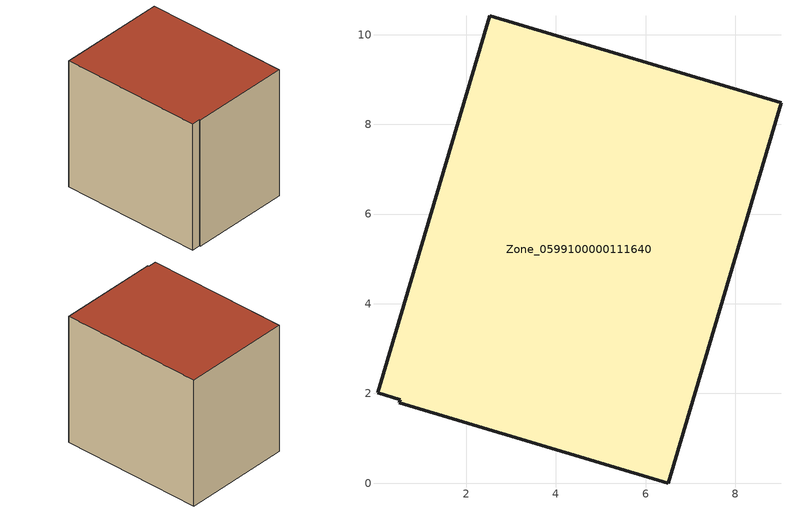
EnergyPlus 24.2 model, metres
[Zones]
Zone_0599100000111640
 floor ground (C_G): 0.02,2.01 2.52,10.42 9.02,8.48 6.5,0 0.51,1.79 0.53,1.86 z0.46
 wall outside (C_F): 9.02,8.48 2.52,10.42 0.02,2.01 0.53,1.86 0.51,1.79 6.5,0 9.02,8.48 z0.46:8.59
 roof outside (C_R): 2.52,10.42 0.02,2.01 0.53,1.86 0.51,1.79 6.5,0 9.02,8.48 z8.59
[BUILDING]
Pand.0599100000111640: North Axis=0; Terrain=City; Loads Convergence Tolerance Value=0.04; Temperature Convergence Tolerance Value=0.4; Solar Distribution=FullExterior; Maximum Number of Warmup Days=25; Minimum Number of Warmup Days=1
[Site:Location]
Rotterdam.The.Hague.AP_ZH_NLD Design_Conditions: Latitude=51.96; Longitude=4.45; Time Zone=1; Elevation=-4.5
[SITE:GROUNDTEMPERATURE:BUILDINGSURFACE]
18, 18, 18, 18, 18, 18, 18, 18, 18, 18, 18, 18
[MATERIAL] Thermal Absorptance=0.9; Solar Absorptance=0.7; Visible Absorptance=0.7
Name | Roughness | Thickness | Conductivity | Density | Specific Heat
G.TC.1965-1974 | MediumSmooth | 0.15 | 0.882353 | 540 | 1210
F.TC.1965-1974 | Rough | 0.3 | 0.697674 | 1920 | 840
R.TC.1965-1974 | MediumRough | 0.2 | 0.232558 | 1500 | 1000
[CONSTRUCTION]
C_G: G.TC.1965-1974
C_F: F.TC.1965-1974
C_R: R.TC.1965-1974
[ZONE]
Zone_0599100000111640: Type=1; Multiplier=1; Ceiling Height=Autocalculate; Volume=Autocalculate; Floor Area=autocalculate; Part of Total Floor Area=Yes
[ZONEINFILTRATION:DESIGNFLOWRATE]
Infil_Zone_0599100000111640: Zone or ZoneList or Space or SpaceList=Zone_0599100000111640; Schedule=AlwaysOn; Design Flow Rate Calculation Method=Flow/Area; Flow Rate per Floor Area=0.003; Constant Term Coefficient=1; Temperature Term Coefficient=0; Velocity Term Coefficient=0; Velocity Squared Term Coefficient=0
[HVACTEMPLATE:ZONE:IDEALLOADSAIRSYSTEM]
Zone_0599100000111640: Maximum Heating Supply Air Temperature=50; Minimum Cooling Supply Air Temperature=13; Maximum Heating Supply Air Humidity Ratio=0.0156; Minimum Cooling Supply Air Humidity Ratio=0.0077; Heating Limit=NoLimit; Cooling Limit=NoLimit; Dehumidification Control Type=ConstantSensibleHeatRatio; Cooling Sensible Heat Ratio=0.7; Dehumidification Setpoint=60; Humidification Control Type=None; Humidification Setpoint=30; Outdoor Air Method=None; Outdoor Air Flow Rate per Person=0.00944; Outdoor Air Flow Rate per Zone Floor Area=0; Outdoor Air Flow Rate per Zone=0; Demand Controlled Ventilation Type=None; Outdoor Air Economizer Type=NoEconomizer; Heat Recovery Type=None; Sensible Heat Recovery Effectiveness=0.7; Latent Heat Recovery Effectiveness=0.65
[ZONECONTROL:THERMOSTAT]
ThermostatControl_Zone_0599100000111640: Zone or ZoneList=Zone_0599100000111640; Control Type Schedule=DualSetpointControlType; Control 1=Thermostat_Zone_0599100000111640; Temperature Difference Between Cutout And Setpoint=0
[THERMOSTATSETPOINT:DUALSETPOINT]
Thermostat_Zone_0599100000111640: Heating Setpoint Temperature Schedule=HeatingSetpoint_Zone_0599100000111640; Cooling Setpoint Temperature Schedule=CoolingSetpoint_Zone_0599100000111640
[SCHEDULE:COMPACT]
HeatingSetpoint_Zone_0599100000111640: Through: 12/31, For: AllDays, Until: 24:00, 21
CoolingSetpoint_Zone_0599100000111640: Through: 12/31, For: AllDays, Until: 24:00, 24
DualSetpointControlType: Through: 12/31, For: AllDays, Until: 24:00, 4
AlwaysOn: Through: 12/31, For: AllDays, Until: 24:00, 1
